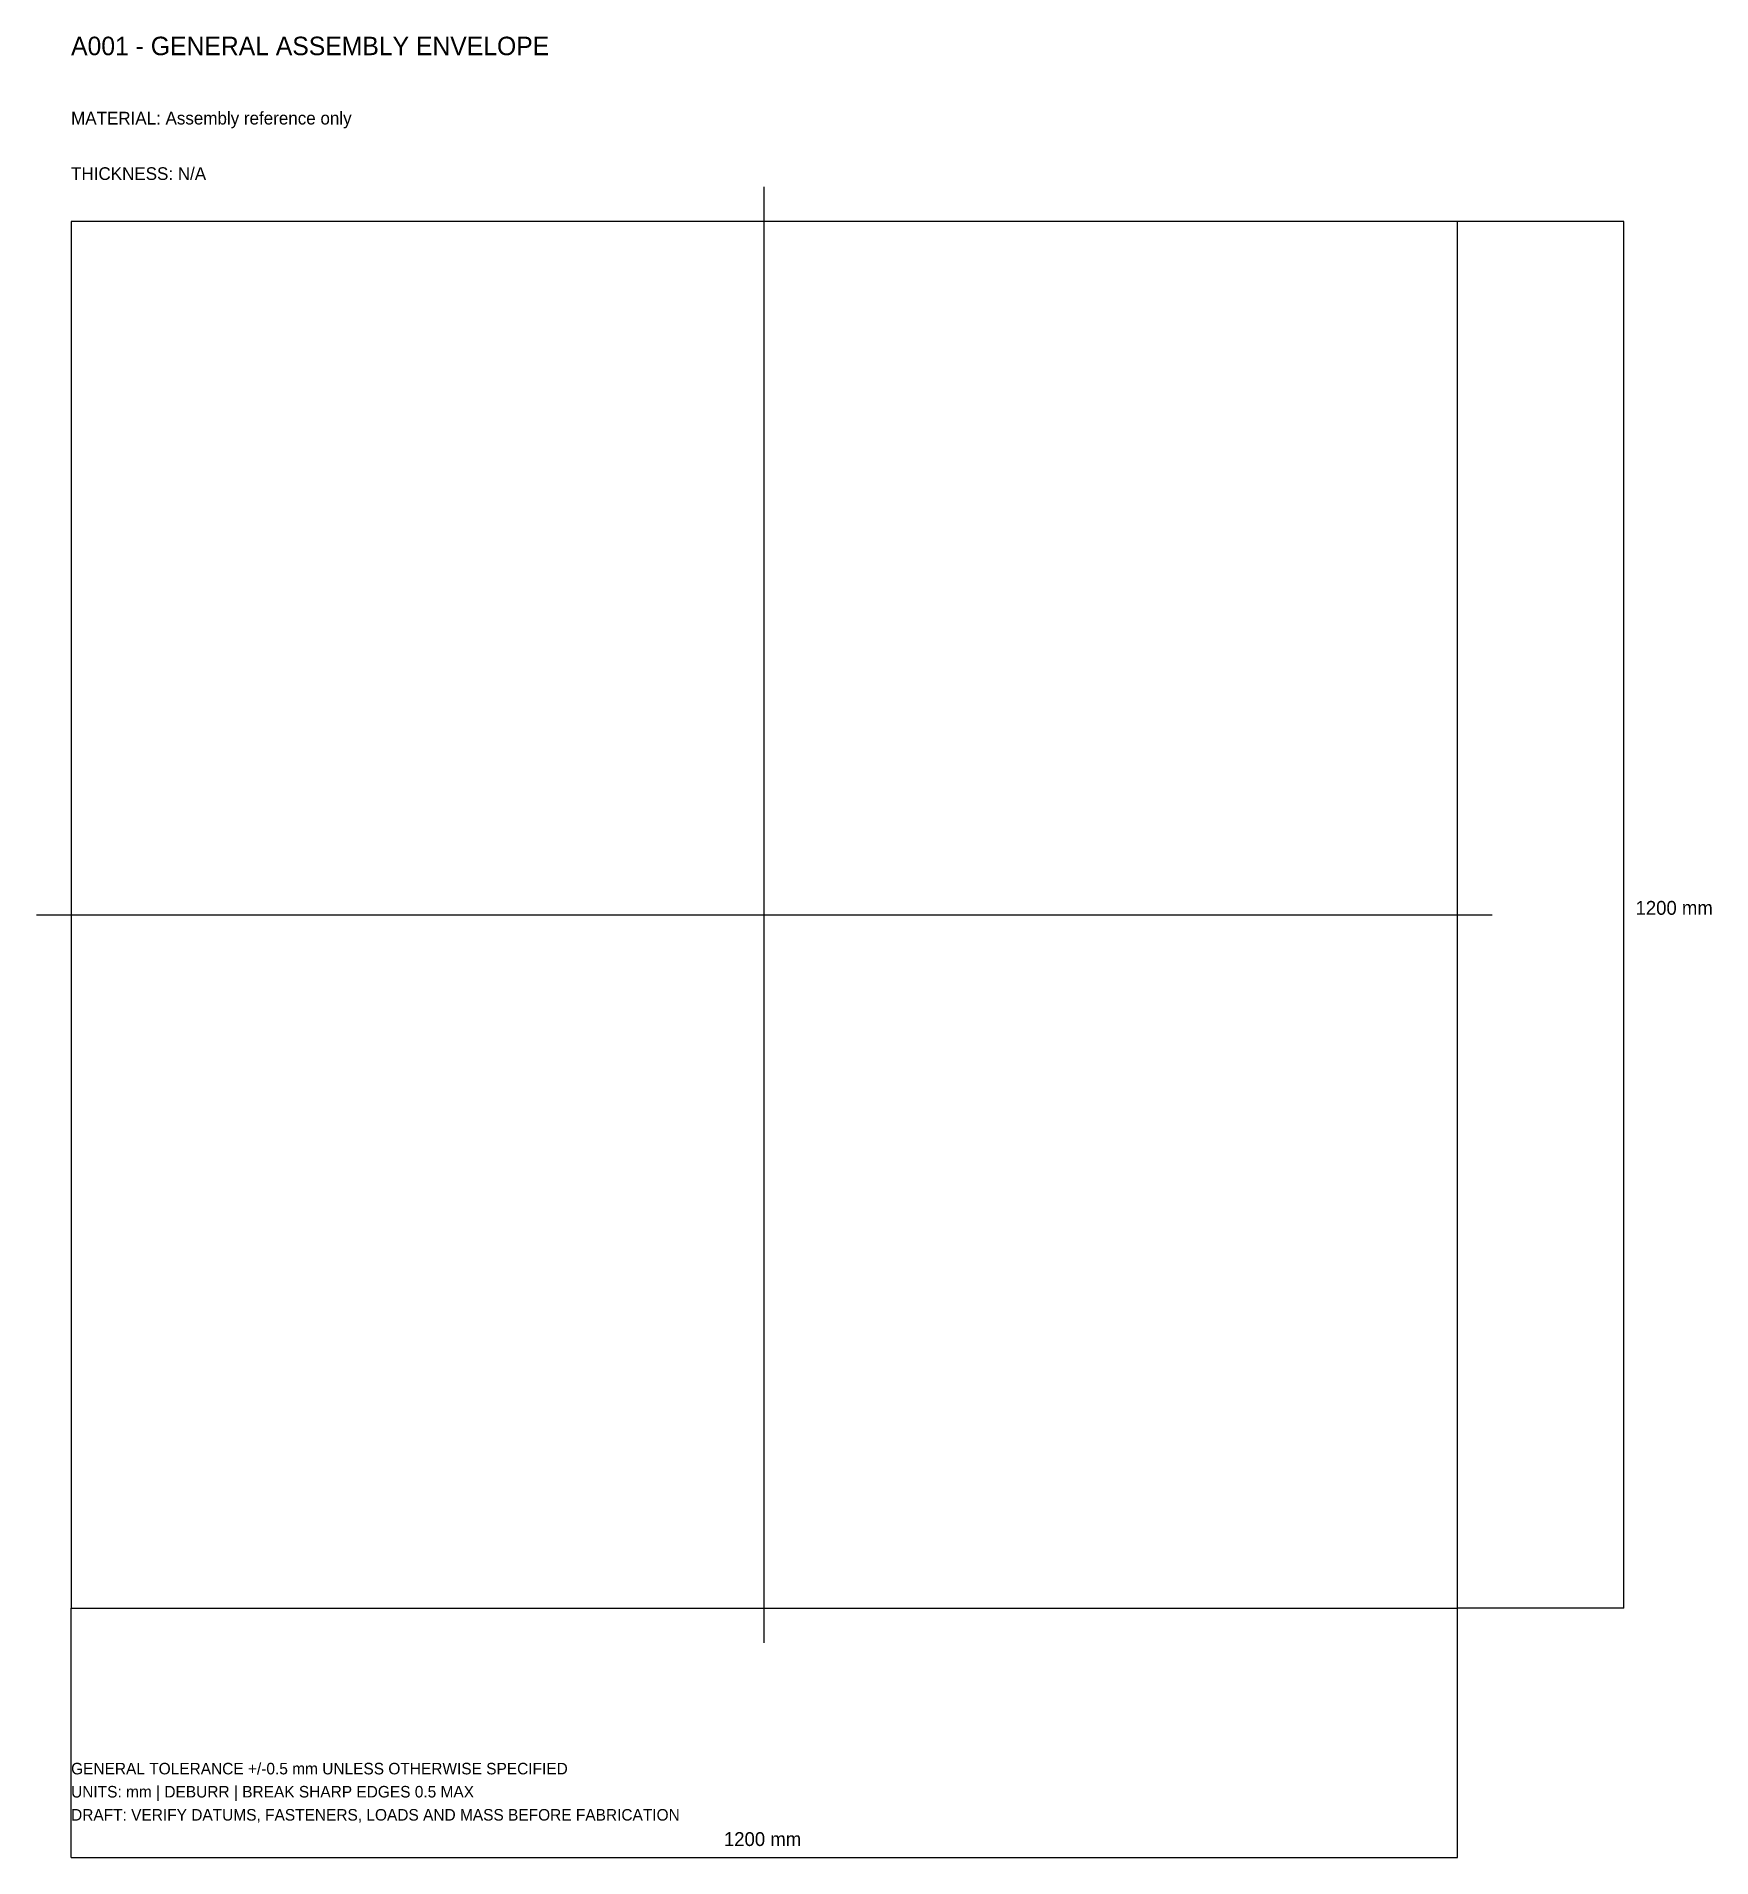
# Model space of a CAD drawing. Header units: millimetres. Extents: x -30 to 1420, y -216 to 1360.
import ezdxf

# ---------------------------------------------------------------- set-up
doc = ezdxf.new("R2010")
doc.units = ezdxf.units.MM

msp = doc.modelspace()

# ---------------------------------------------------------------- linework, layer by layer
at = {"layer": 'CENTER'}
for p, q in [((600, -30), (600, 1230)), ((-30, 600), (1230, 600))]:
    msp.add_line(p, q, dxfattribs=at)
at = {"layer": 'CUT'}
for p, q in [((1200, 1200), (0, 1200)), ((0, 1200), (0, 0)), ((1200, 0), (1200, 1200)), ((0, 0), (1200, 0))]:
    msp.add_line(p, q, dxfattribs=at)
at = {"layer": 'DIM'}
for p, q in [((1344, 1200), (1200, 1200)), ((1344, 0), (1344, 1200)), ((0, -216), (0, 0)), ((1200, -216), (1200, 0)), ((1344, 0), (1200, 0)), ((0, -216), (1200, -216))]:
    msp.add_line(p, q, dxfattribs=at)

# ---------------------------------------------------------------- texts
at = {"layer": 'NOTES'}
for s, height, p in [('A001 - GENERAL ASSEMBLY ENVELOPE', 16, (0, 1344)), ('MATERIAL: Assembly reference only', 11, (0, 1284)), ('THICKNESS: N/A', 11, (0, 1236)), ('1200 mm', 12, (1354, 600)), ('GENERAL TOLERANCE +/-0.5 mm UNLESS OTHERWISE SPECIFIED', 10, (0, -144)), ('UNITS: mm | DEBURR | BREAK SHARP EDGES 0.5 MAX', 10, (0, -164)), ('DRAFT: VERIFY DATUMS, FASTENERS, LOADS AND MASS BEFORE FABRICATION', 10, (0, -184)), ('1200 mm', 12, (565, -206))]:
    msp.add_text(s, height=height, dxfattribs=at).set_placement(p)

doc.saveas('drawing.dxf')
